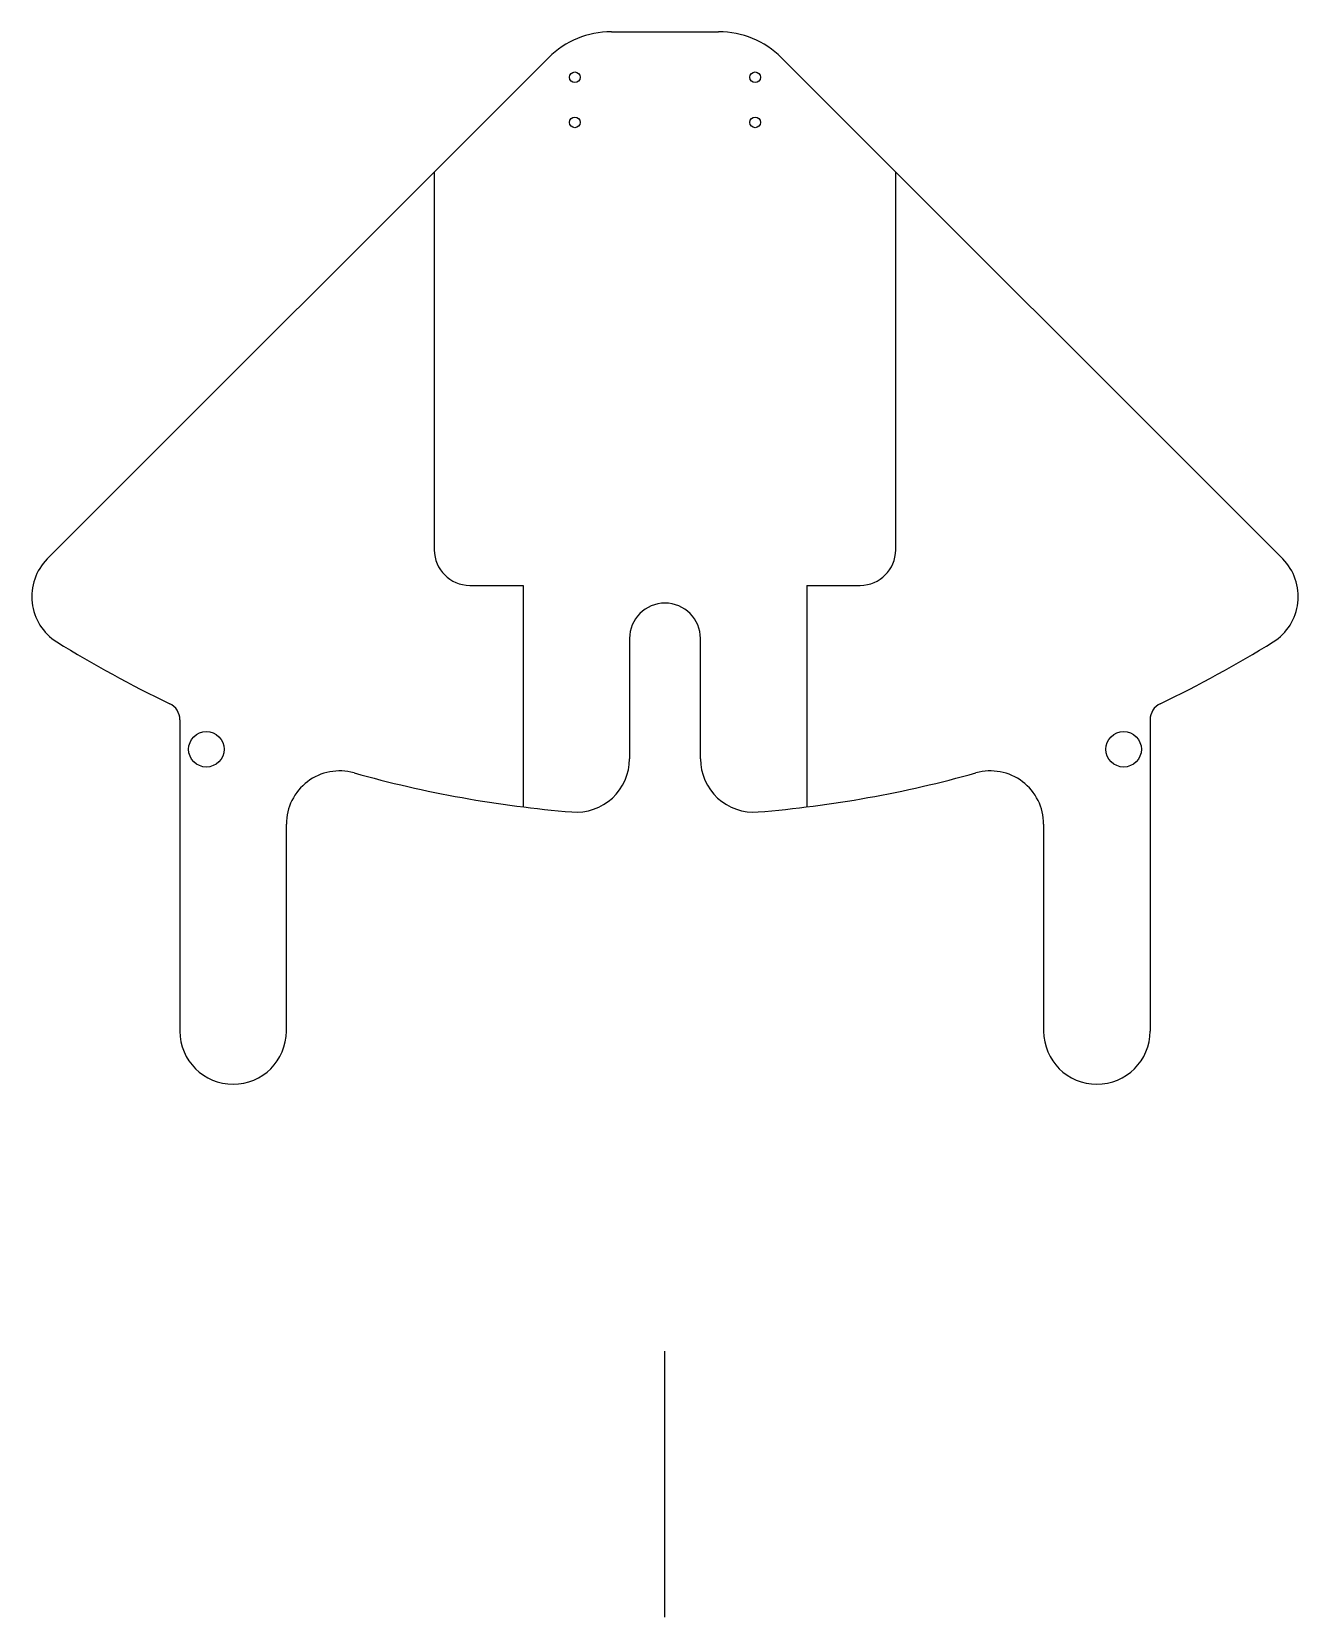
# Model space of a CAD drawing. Header units: millimetres. Extents: x -35.7 to 35.7, y -110 to -20.6.
import ezdxf

# ---------------------------------------------------------------- set-up
doc = ezdxf.new("R2010")
doc.units = ezdxf.units.MM
doc.layers.get('0').update_dxf_attribs({"linetype": 'CONTINUOUS'})

msp = doc.modelspace()

# ---------------------------------------------------------------- linework, layer by layer
for p, q in [((-3.023, -20.65), (3.023, -20.65)), ((-6.558, -22.114), (-34.806, -50.363)), ((6.558, -22.114), (34.806, -50.363)), ((-13, -28.556), (-13, -49.85)), ((13, -49.85), (13, -28.556)), ((-11, -51.85), (-7.984, -51.85)), ((-7.984, -51.85), (-7.984, -64.336)), ((8, -51.85), (11, -51.85)), ((8, -51.85), (8, -64.334)), ((-2, -54.85), (-2, -61.627)), ((2, -61.627), (2, -54.85)), ((-27.335, -59.419), (-27.335, -76.963)), ((27.335, -59.419), (27.335, -76.963)), ((-21.335, -76.963), (-21.335, -65.304)), ((21.335, -65.304), (21.335, -76.963)), ((0, -110), (0, -95))]:
    msp.add_line(p, q)
for centre, radius in [((-5.079, -23.218), 0.3), ((5.081, -23.218), 0.3), ((-5.079, -25.758), 0.3), ((5.081, -25.758), 0.3), ((-25.843, -61.088), 1), ((25.843, -61.088), 1)]:
    msp.add_circle(centre, radius)
for centre, radius, start, end in [((-3.023, -25.65), 5, 90, 135), ((3.023, -25.65), 5, 45, 90), ((-11, -49.85), 2, 180, 270), ((11, -49.85), 2, 270, 360), ((-32.685, -52.484), 3, 135, 238.08697), ((32.685, -52.484), 3, -58.08697, 45), ((0, -54.85), 2, 90, 180), ((0, -54.85), 2, 0, 90), ((0, 0), 64.829, 238.08697, 244.50507), ((0, 0), 64.829, 295.49493, 301.91303), ((-28.335, -59.419), 1, 0, 64.50507), ((28.335, -59.419), 1, 115.49493, 180), ((-5, -61.627), 3, 265.36146, 360), ((5, -61.627), 3, 180, 274.63836), ((-18.335, -65.304), 3, 74.31724, 180), ((0, 0), 64.829, 254.31724, 265.36146), ((0, 0), 64.829, 274.63836, 285.68276), ((18.335, -65.304), 3, 0, 105.68276), ((-24.335, -76.963), 3, 180, 270), ((-24.335, -76.963), 3, -90, 0), ((24.335, -76.963), 3, 180, 270), ((24.335, -76.963), 3, -90, 0)]:
    msp.add_arc(centre, radius, start, end)

doc.saveas('drawing.dxf')
